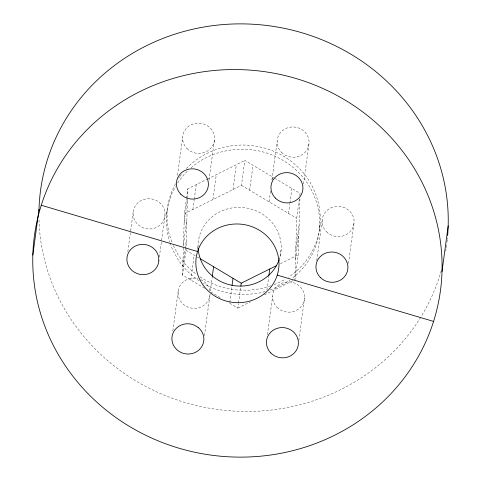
<?xml version="1.0" encoding="UTF-8"?>
<svg xmlns="http://www.w3.org/2000/svg" width="481" height="481" viewBox="0 0 481 481"><rect width="100%" height="100%" fill="white"/><g stroke="black" fill="none" stroke-linecap="round" stroke-linejoin="round"><path stroke-width="0.36" stroke-dasharray="2.4 1.8" d="M175.499 183.652C165.969 201.292 163.582 223.298 169.991 242.388M167.081 210.774L167.069 222.174L168.933 233.465L172.174 243.001M292.791 277.844A76.822 72.595 7.7 0 0 319.528 228.709C320.647 213.354 316.66 197.913 308.519 184.872A76.822 72.595 7.7 0 0 249.158 149.471C228.445 147.835 206.842 153.938 191.131 167.773M319.528 228.709C322.029 212.103 317.905 194.919 309.085 180.718A76.822 72.595 7.7 0 0 249.717 145.322C226.28 143.32 202.008 151.786 185.828 169.071M204.593 288.263L182.6 275.15L184.385 213.774L186.369 199.116M182.6 275.15L185.967 250.234L187.446 199.471M187.488 197.98L187.758 188.859L206.926 179.311M299.296 199.26L296.717 218.308L294.925 279.683L298.298 254.774L299.934 198.635M127.832 251.605L133.111 212.56M159.337 257.125L165.013 215.133L164.761 211.189A16.005 15.121 7.7 0 0 139.67 201.467A16.005 15.121 7.7 0 0 141.306 226.978A16.005 15.121 7.7 0 0 165.013 215.133M177.519 175.21L182.6 137.638M186.466 198.388L187.758 188.859M184.121 222.889L187.289 199.447M183.495 244.462L186.862 219.546M172.817 331.006L178.295 290.494M182.864 266.029L185.143 249.176M185.239 248.443L186.231 241.119M192.869 209.548L194.156 200.024M194.252 199.29L196.236 184.638M190.813 280.044L194.18 255.134M197.613 248.659L198.1 245.051M208.988 180.183L214.568 138.931M212.921 199.561L216.288 174.651M210.329 290.891L212.217 276.972M204.455 335.738L209.836 295.959M232.972 189.574L236.339 164.664M184.385 213.774L241.45 185.353L244.817 160.444L273.701 177.663M229.756 302.477L231.932 286.357M249.657 190.248L253.03 165.338M229.653 303.204L237.867 308.105L238.462 303.709M238.564 302.976L240.74 286.856M271.945 179.762L277.128 141.456M269.083 201.828L270.569 190.837M272.054 179.852L272.45 176.918M266.895 290.229L268.777 276.31M267.43 334.704L272.607 296.398M279.557 260.678L281.217 248.406M288.504 213.408L289.79 203.884M289.893 203.15L291.871 188.498M299.789 195.593L300.084 193.398L274.332 178.042M303.517 184.001L309.091 142.749M295.821 248.996L299.188 224.086M295.526 259.253L298.893 234.343M298.797 340.416L304.575 297.691M316.751 260.612L322.132 220.833M348.521 263.378L354.094 222.126M166.522 214.923L168.422 203.691L172.162 192.905L175.631 186.526M178.631 178.132L179.485 177.038M179.906 176.491L182.155 173.605M177.645 182.834L184.734 173.719L188.468 170.25M207.6 178.98L244.817 160.444M280.381 263.696L298.298 254.774M237.867 308.105L250.475 301.827M264.406 294.883L292.935 280.676M274.158 284.644L283.598 280.243A76.822 72.595 7.7 0 0 285.504 279.13M270.707 285.882L261.399 288.6L249.501 290.199L237.458 290.007A76.822 72.595 7.7 0 1 199.615 276.593M265.133 291.498L260.84 292.749L248.942 294.348L236.899 294.162A76.822 72.595 7.7 0 1 203.475 283.525M270.148 290.031L283.032 284.397A76.822 72.595 7.7 0 0 289.863 280.044M241.45 185.353L296.717 218.308M185.967 250.234L196.687 256.626M197.312 257.004L199.188 258.123M210.858 291.997L221.513 298.352M200.703 279.551L204.245 281.698A16.005 15.121 7.7 0 1 209.788 290.704M173.304 245.611L178.09 254.611A76.822 72.595 7.7 0 0 196.579 274.435M170.226 243.067L172.078 248.521L177.531 258.76A76.822 72.595 7.7 0 0 199.675 281.163M446.59 245.202A204.858 193.584 7.7 0 1 446.164 248.166M446.049 248.905A204.858 193.584 7.7 0 1 445.556 251.864M441.233 270.791A204.858 193.584 7.7 0 1 421.134 316.576M420.743 317.219A204.858 193.584 7.7 0 1 192.346 404.533A204.858 193.584 7.7 0 1 38.961 218.302M447.444 237.77A204.858 193.584 7.7 0 1 447.294 239.255M447.222 240.001A204.858 193.584 7.7 0 1 446.687 244.456M210.047 293.993A16.005 15.121 7.7 0 1 192.34 308.255A16.005 15.121 7.7 0 1 178.337 290.284A16.005 15.121 7.7 0 1 198.076 278.631M198.1 247.246A41.613 39.322 7.7 0 1 245.07 207.78A41.613 39.322 7.7 0 1 279.503 258.525M320.093 224.555A76.822 72.595 7.7 0 1 288.612 277.152M276.978 307.281A16.005 15.121 7.7 0 0 303.914 301.581A16.005 15.121 7.7 0 0 284.878 282.269A16.005 15.121 7.7 0 0 276.978 307.281M326.497 231.722A16.005 15.121 7.7 0 0 353.439 226.022A16.005 15.121 7.7 0 0 334.403 206.704A16.005 15.121 7.7 0 0 326.497 231.722M281.493 152.339A16.005 15.121 7.7 0 0 308.435 146.639A16.005 15.121 7.7 0 0 289.4 127.327A16.005 15.121 7.7 0 0 281.493 152.339M186.971 148.527A16.005 15.121 7.7 0 0 213.907 142.821A16.005 15.121 7.7 0 0 194.871 123.509A16.005 15.121 7.7 0 0 186.971 148.527"/><path stroke-width="0.72" d="M32.828 255.074L39.003 209.403M212.313 276.238L213.6 266.714M232.034 285.624L233.026 278.295M240.843 286.123L241.234 283.195L276.401 265.68M268.873 275.577L269.769 268.981M441.997 271.597L448.172 225.926M41.258 205.249L197.571 251.533M277.254 275.132A41.613 39.322 7.7 0 0 227.766 224.916A41.613 39.322 7.7 0 0 207.215 289.959A41.613 39.322 7.7 0 0 277.254 275.132L433.567 321.422A204.858 193.584 7.7 0 0 189.917 74.182A204.858 193.584 7.7 0 0 88.757 394.402A204.858 193.584 7.7 0 0 433.567 321.422M200.445 258.868L241.234 283.195M38.967 210.882A204.858 193.584 7.7 0 1 253.541 24.266A204.858 193.584 7.7 0 1 447.637 235.546M279.034 259.914A41.613 39.322 7.7 0 1 234.253 285.678A41.613 39.322 7.7 0 1 198.178 248.719M198.07 327.369L194.528 325.222A16.005 15.121 7.7 0 0 171.903 338.792A16.005 15.121 7.7 0 0 194.763 352.663A16.005 15.121 7.7 0 0 198.07 327.369M158.838 260.804L158.586 256.86A16.005 15.121 7.7 0 0 133.496 247.138A16.005 15.121 7.7 0 0 135.131 272.649A16.005 15.121 7.7 0 0 158.838 260.804M270.803 352.952A16.005 15.121 7.7 0 0 297.739 347.252A16.005 15.121 7.7 0 0 278.703 327.934A16.005 15.121 7.7 0 0 270.803 352.952M320.322 277.393A16.005 15.121 7.7 0 0 347.264 271.687A16.005 15.121 7.7 0 0 328.228 252.375A16.005 15.121 7.7 0 0 320.322 277.393M275.318 198.01A16.005 15.121 7.7 0 0 302.26 192.31A16.005 15.121 7.7 0 0 283.225 172.992A16.005 15.121 7.7 0 0 275.318 198.01M180.796 194.198A16.005 15.121 7.7 0 0 207.732 188.492A16.005 15.121 7.7 0 0 188.696 169.18A16.005 15.121 7.7 0 0 180.796 194.198"/></g></svg>
